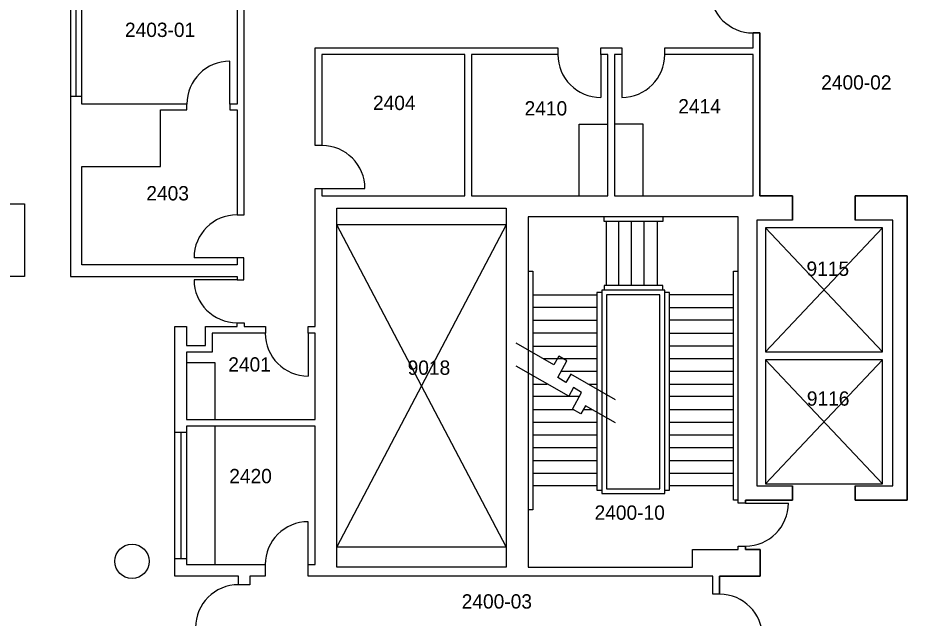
# Model space of a CAD drawing. Extents: x 2146168 to 2147252, y 2145478 to 2146523.
# Drawn here: x 2146631.28 to 2146649.91, y 2145994.21 to 2146006.79 of the extents above; entities that cross this region are included whole.
import ezdxf

# ---------------------------------------------------------------- set-up
doc = ezdxf.new("R2010")
doc.units = 0
for name, color, linetype in [('Level 1', 7, 'Continuous'), ('Level 13', 7, 'Continuous'), ('Level 14', 7, 'Continuous'), ('Level 17', 7, 'Continuous'), ('Level 3', 7, 'Continuous'), ('Level 33', 7, 'Continuous'), ('Level 49', 7, 'Continuous')]:
    doc.layers.add(name, color=color, linetype=linetype)

msp = doc.modelspace()

# ---------------------------------------------------------------- linework, layer by layer
at = {"layer": 'Level 1'}
for p, q in [((2146632.379, 2146011.42), (2146632.379, 2146001.37)), ((2146632.619, 2146004.98), (2146632.619, 2146007.7)), ((2146635.869, 2146007.7), (2146635.869, 2146004.98)), ((2146636.019, 2146002.66), (2146636.019, 2146007.7)), ((2146632.499, 2146005.14), (2146632.499, 2146007.54)), ((2146646.679, 2146006.16), (2146646.679, 2146006.47)), ((2146646.679, 2146006.47), (2146646.819, 2146006.47)), ((2146646.819, 2146006.47), (2146646.819, 2146003.06)), ((2146637.509, 2146004.11), (2146637.509, 2146006.16)), ((2146637.509, 2146006.16), (2146642.589, 2146006.16)), ((2146642.589, 2146006.16), (2146642.589, 2146006.02)), ((2146643.489, 2146006.02), (2146643.489, 2146006.16)), ((2146643.489, 2146006.16), (2146643.929, 2146006.16)), ((2146643.929, 2146006.16), (2146643.929, 2146006.02)), ((2146644.829, 2146006.02), (2146644.829, 2146006.16)), ((2146644.829, 2146006.16), (2146646.679, 2146006.16)), ((2146640.639, 2146006.02), (2146637.649, 2146006.02)), ((2146637.649, 2146006.02), (2146637.649, 2146004.11)), ((2146640.639, 2146003.06), (2146640.639, 2146006.02)), ((2146642.589, 2146006.02), (2146640.779, 2146006.02)), ((2146640.779, 2146006.02), (2146640.779, 2146003.06)), ((2146643.639, 2146006.02), (2146643.489, 2146006.02)), ((2146643.639, 2146003.06), (2146643.639, 2146006.02)), ((2146643.929, 2146006.02), (2146643.779, 2146006.02)), ((2146643.779, 2146006.02), (2146643.779, 2146003.06)), ((2146646.679, 2146006.02), (2146644.829, 2146006.02)), ((2146646.679, 2146003.06), (2146646.679, 2146006.02)), ((2146632.619, 2146005.14), (2146632.379, 2146005.14)), ((2146634.819, 2146004.98), (2146632.619, 2146004.98)), ((2146634.819, 2146004.86), (2146634.819, 2146004.98)), ((2146635.869, 2146004.98), (2146635.719, 2146004.98)), ((2146635.719, 2146004.98), (2146635.719, 2146004.86)), ((2146634.269, 2146003.67), (2146634.269, 2146004.86)), ((2146634.269, 2146004.86), (2146634.819, 2146004.86)), ((2146635.719, 2146004.86), (2146635.869, 2146004.86)), ((2146635.869, 2146004.86), (2146635.869, 2146002.66)), ((2146637.649, 2146004.11), (2146637.509, 2146004.11)), ((2146632.619, 2146001.61), (2146632.619, 2146003.67)), ((2146632.619, 2146003.67), (2146634.269, 2146003.67)), ((2146637.509, 2146000.32), (2146637.509, 2146003.21)), ((2146637.509, 2146003.21), (2146637.649, 2146003.21)), ((2146637.649, 2146003.21), (2146637.649, 2146003.06)), ((2146637.649, 2146003.06), (2146640.639, 2146003.06)), ((2146640.779, 2146003.06), (2146643.639, 2146003.06)), ((2146643.779, 2146003.06), (2146646.679, 2146003.06)), ((2146646.819, 2146003.06), (2146647.509, 2146003.06)), ((2146647.509, 2146003.06), (2146647.509, 2146002.55)), ((2146648.819, 2146002.55), (2146648.819, 2146003.06)), ((2146648.819, 2146003.06), (2146649.909, 2146003.06)), ((2146649.909, 2146003.06), (2146649.909, 2145996.68)), ((2146637.959, 2146002.8), (2146641.509, 2146002.8)), ((2146637.959, 2145995.28), (2146637.959, 2146002.8)), ((2146641.509, 2146002.8), (2146641.509, 2145995.28)), ((2146635.869, 2146002.66), (2146636.019, 2146002.66)), ((2146646.369, 2146002.62), (2146641.969, 2146002.62)), ((2146641.969, 2146002.62), (2146641.969, 2145995.28)), ((2146646.369, 2145996.62), (2146646.369, 2146002.62)), ((2146647.509, 2146002.55), (2146646.759, 2146002.55)), ((2146646.759, 2146002.55), (2146646.759, 2145996.98)), ((2146649.609, 2146002.55), (2146648.819, 2146002.55)), ((2146649.609, 2145996.98), (2146649.609, 2146002.55)), ((2146641.509, 2146002.45), (2146637.959, 2146002.45)), ((2146649.389, 2146002.39), (2146646.939, 2146002.39)), ((2146646.939, 2146002.39), (2146646.939, 2145999.79)), ((2146649.389, 2145999.79), (2146649.389, 2146002.39)), ((2146635.869, 2146001.61), (2146632.619, 2146001.61)), ((2146636.009, 2146001.76), (2146635.869, 2146001.76)), ((2146635.869, 2146001.76), (2146635.869, 2146001.61)), ((2146636.009, 2146001.3), (2146636.009, 2146001.76)), ((2146632.379, 2146001.37), (2146635.869, 2146001.37)), ((2146635.869, 2146001.37), (2146635.869, 2146001.3)), ((2146635.869, 2146001.3), (2146636.009, 2146001.3)), ((2146634.569, 2145995.09), (2146634.569, 2146000.32)), ((2146634.569, 2146000.32), (2146634.809, 2146000.32)), ((2146634.809, 2146000.32), (2146634.809, 2145999.92)), ((2146635.209, 2145999.92), (2146635.209, 2146000.32)), ((2146635.209, 2146000.32), (2146635.869, 2146000.32)), ((2146635.869, 2146000.32), (2146635.869, 2146000.4)), ((2146635.869, 2146000.4), (2146636.019, 2146000.4)), ((2146636.019, 2146000.4), (2146636.019, 2146000.32)), ((2146636.019, 2146000.32), (2146636.469, 2146000.32)), ((2146636.469, 2146000.32), (2146636.469, 2146000.18)), ((2146637.359, 2146000.18), (2146637.359, 2146000.32)), ((2146637.359, 2146000.32), (2146637.509, 2146000.32)), ((2146636.469, 2146000.18), (2146635.349, 2146000.18)), ((2146635.349, 2146000.18), (2146635.349, 2145999.78)), ((2146637.509, 2146000.18), (2146637.359, 2146000.18)), ((2146637.509, 2145998.37), (2146637.509, 2146000.18)), ((2146634.809, 2145999.92), (2146635.209, 2145999.92)), ((2146635.349, 2145999.78), (2146634.809, 2145999.78)), ((2146634.809, 2145999.78), (2146634.809, 2145998.37)), ((2146646.939, 2145999.79), (2146649.389, 2145999.79)), ((2146649.389, 2145999.62), (2146646.939, 2145999.62)), ((2146646.939, 2145999.62), (2146646.939, 2145997.02)), ((2146649.389, 2145997.02), (2146649.389, 2145999.62)), ((2146634.809, 2145998.37), (2146637.509, 2145998.37)), ((2146634.809, 2145998.1), (2146634.569, 2145998.1)), ((2146634.689, 2145998.1), (2146634.689, 2145995.46)), ((2146637.509, 2145998.23), (2146634.809, 2145998.23)), ((2146634.809, 2145998.23), (2146634.809, 2145995.33)), ((2146637.509, 2145995.33), (2146637.509, 2145998.23)), ((2146646.759, 2145996.98), (2146647.509, 2145996.98)), ((2146646.939, 2145997.02), (2146649.389, 2145997.02)), ((2146647.509, 2145996.98), (2146647.509, 2145996.68)), ((2146648.819, 2145996.68), (2146648.819, 2145996.98)), ((2146648.819, 2145996.98), (2146649.609, 2145996.98)), ((2146646.519, 2145996.62), (2146646.369, 2145996.62)), ((2146647.509, 2145996.68), (2146646.519, 2145996.68)), ((2146646.519, 2145996.68), (2146646.519, 2145996.62)), ((2146649.909, 2145996.68), (2146648.819, 2145996.68)), ((2146637.959, 2145995.7), (2146641.509, 2145995.7)), ((2146645.409, 2145995.28), (2146645.409, 2145995.65)), ((2146645.409, 2145995.65), (2146646.369, 2145995.65)), ((2146646.369, 2145995.65), (2146646.369, 2145995.72)), ((2146646.369, 2145995.72), (2146646.519, 2145995.72)), ((2146646.519, 2145995.72), (2146646.519, 2145995.65)), ((2146646.519, 2145995.65), (2146646.829, 2145995.65)), ((2146646.829, 2145995.65), (2146646.829, 2145995.09)), ((2146634.569, 2145995.46), (2146634.809, 2145995.46)), ((2146634.809, 2145995.33), (2146636.459, 2145995.33)), ((2146636.459, 2145995.33), (2146636.459, 2145995.09)), ((2146637.359, 2145995.09), (2146637.359, 2145995.33)), ((2146637.359, 2145995.33), (2146637.509, 2145995.33)), ((2146641.509, 2145995.28), (2146637.959, 2145995.28)), ((2146641.969, 2145995.28), (2146645.409, 2145995.28)), ((2146635.899, 2145995.09), (2146634.569, 2145995.09)), ((2146635.899, 2145994.91), (2146635.899, 2145995.09)), ((2146636.459, 2145995.09), (2146636.139, 2145995.09)), ((2146636.139, 2145995.09), (2146636.139, 2145994.91)), ((2146645.839, 2145995.09), (2146637.359, 2145995.09)), ((2146645.839, 2145994.71), (2146645.839, 2145995.09)), ((2146646.829, 2145995.09), (2146645.979, 2145995.09)), ((2146645.979, 2145995.09), (2146645.979, 2145994.71)), ((2146636.139, 2145994.91), (2146635.899, 2145994.91)), ((2146645.979, 2145994.71), (2146645.839, 2145994.71))]:
    msp.add_line(p, q, dxfattribs=at)
for points in [[(2146647.509, 2146002.55), (2146647.509, 2146003.06), (2146646.819, 2146003.06), (2146646.819, 2146006.47), (2146646.679, 2146006.47)], [(2146648.819, 2145996.98), (2146648.819, 2145996.68), (2146649.909, 2145996.68), (2146649.909, 2146003.06), (2146648.819, 2146003.06), (2146648.819, 2146002.55)], [(2146643.509, 2145996.82), (2146644.829, 2145996.82), (2146644.829, 2146001.08), (2146643.509, 2146001.08), (2146643.509, 2145996.82)], [(2146643.609, 2145996.92), (2146644.729, 2145996.92), (2146644.729, 2146000.98), (2146643.609, 2146000.98), (2146643.609, 2145996.92)], [(2146646.519, 2145996.62), (2146646.519, 2145996.68), (2146647.509, 2145996.68), (2146647.509, 2145996.98)], [(2146645.979, 2145994.71), (2146645.979, 2145995.09), (2146646.829, 2145995.09), (2146646.829, 2145995.65), (2146646.519, 2145995.65), (2146646.519, 2145995.72)]]:
    msp.add_lwpolyline(points, dxfattribs=at)
at = {"layer": 'Level 13'}
for p, q in [((2146643.599, 2146002.52), (2146643.599, 2146001.18)), ((2146643.869, 2146001.18), (2146643.869, 2146002.52)), ((2146644.129, 2146002.52), (2146644.129, 2146001.18)), ((2146644.399, 2146001.18), (2146644.399, 2146002.52)), ((2146644.669, 2146002.52), (2146644.669, 2146001.18)), ((2146642.069, 2146000.98), (2146643.409, 2146000.98)), ((2146646.269, 2146000.98), (2146644.929, 2146000.98)), ((2146643.409, 2146000.72), (2146642.069, 2146000.72)), ((2146644.929, 2146000.72), (2146646.269, 2146000.72)), ((2146642.069, 2146000.45), (2146643.409, 2146000.45)), ((2146646.269, 2146000.45), (2146644.929, 2146000.45)), ((2146643.409, 2146000.18), (2146642.069, 2146000.18)), ((2146644.929, 2146000.18), (2146646.269, 2146000.18)), ((2146642.069, 2145999.91), (2146643.409, 2145999.91)), ((2146646.269, 2145999.91), (2146644.929, 2145999.91)), ((2146642.289, 2145999.65), (2146643.409, 2145999.65)), ((2146644.929, 2145999.65), (2146646.269, 2145999.65)), ((2146643.409, 2145999.38), (2146642.659, 2145999.38)), ((2146646.269, 2145999.38), (2146644.929, 2145999.38)), ((2146642.069, 2145999.11), (2146642.369, 2145999.11)), ((2146643.239, 2145999.11), (2146643.409, 2145999.11)), ((2146644.929, 2145999.11), (2146646.269, 2145999.11)), ((2146643.039, 2145998.85), (2146642.069, 2145998.85)), ((2146646.269, 2145998.85), (2146644.929, 2145998.85)), ((2146642.069, 2145998.58), (2146642.929, 2145998.58)), ((2146643.119, 2145998.58), (2146643.299, 2145998.58)), ((2146644.929, 2145998.58), (2146646.269, 2145998.58)), ((2146643.409, 2145998.31), (2146642.069, 2145998.31)), ((2146646.269, 2145998.31), (2146644.929, 2145998.31)), ((2146642.069, 2145998.05), (2146643.409, 2145998.05)), ((2146644.929, 2145998.05), (2146646.269, 2145998.05)), ((2146643.409, 2145997.78), (2146642.069, 2145997.78)), ((2146646.269, 2145997.78), (2146644.929, 2145997.78)), ((2146642.069, 2145997.51), (2146643.409, 2145997.51)), ((2146644.929, 2145997.51), (2146646.269, 2145997.51)), ((2146643.409, 2145997.24), (2146642.069, 2145997.24)), ((2146646.269, 2145997.24), (2146644.929, 2145997.24)), ((2146643.409, 2145996.98), (2146642.069, 2145996.98)), ((2146646.269, 2145996.98), (2146644.929, 2145996.98))]:
    msp.add_line(p, q, dxfattribs=at)
for points in [[(2146644.789, 2146002.62), (2146644.789, 2146002.52), (2146643.559, 2146002.52), (2146643.559, 2146002.62)], [(2146641.969, 2146001.48), (2146642.069, 2146001.48), (2146642.069, 2145996.48), (2146641.969, 2145996.48)], [(2146646.369, 2145996.68), (2146646.269, 2145996.68), (2146646.269, 2146001.48), (2146646.369, 2146001.48)], [(2146644.789, 2146001.08), (2146644.789, 2146001.18), (2146643.559, 2146001.18), (2146643.559, 2146001.08)], [(2146643.509, 2146001.03), (2146643.409, 2146001.03), (2146643.409, 2145996.89), (2146643.509, 2145996.89)], [(2146644.829, 2145996.89), (2146644.929, 2145996.89), (2146644.929, 2146001.03), (2146644.829, 2146001.03)], [(2146643.799, 2145998.78), (2146642.859, 2145999.32), (2146642.759, 2145999.15), (2146642.589, 2145999.25), (2146642.779, 2145999.6), (2146642.609, 2145999.7), (2146642.509, 2145999.52), (2146641.719, 2145999.97)], [(2146643.799, 2145998.3), (2146643.169, 2145998.66), (2146643.069, 2145998.49), (2146642.899, 2145998.59), (2146643.089, 2145998.94), (2146642.919, 2145999.04), (2146642.819, 2145998.86), (2146641.719, 2145999.49)]]:
    msp.add_lwpolyline(points, dxfattribs=at)
at = {"layer": 'Level 14'}
for p, q in [((2146641.509, 2146002.45), (2146637.959, 2145995.7)), ((2146641.509, 2145995.7), (2146637.959, 2146002.45)), ((2146646.939, 2146002.39), (2146649.389, 2145999.79)), ((2146646.939, 2145999.79), (2146649.389, 2146002.39)), ((2146646.939, 2145999.62), (2146649.389, 2145997.02)), ((2146646.939, 2145997.02), (2146649.389, 2145999.62))]:
    msp.add_line(p, q, dxfattribs=at)
at = {"layer": 'Level 17'}
for p, q in [((2146643.039, 2146003.06), (2146643.039, 2146004.56)), ((2146643.039, 2146004.56), (2146643.639, 2146004.56)), ((2146644.379, 2146004.56), (2146643.779, 2146004.56)), ((2146644.379, 2146003.06), (2146644.379, 2146004.56)), ((2146629.649, 2146002.89), (2146631.419, 2146002.89)), ((2146631.419, 2146002.89), (2146631.419, 2146001.37)), ((2146631.419, 2146001.37), (2146629.649, 2146001.37)), ((2146635.409, 2145995.33), (2146635.409, 2145998.23))]:
    msp.add_line(p, q, dxfattribs=at)
msp.add_lwpolyline([(2146635.409, 2145998.37), (2146635.409, 2145999.56), (2146634.809, 2145999.56)], dxfattribs=at)
at = {"layer": 'Level 3'}
for p, q in [((2146643.489, 2146006.02), (2146643.489, 2146005.12)), ((2146643.929, 2146006.02), (2146643.929, 2146005.12)), ((2146635.719, 2146004.98), (2146635.719, 2146005.88)), ((2146637.649, 2146003.21), (2146638.549, 2146003.21)), ((2146635.869, 2146001.76), (2146634.969, 2146001.76)), ((2146635.869, 2146001.3), (2146634.969, 2146001.3)), ((2146637.359, 2146000.18), (2146637.359, 2145999.28)), ((2146646.519, 2145996.62), (2146647.419, 2145996.62)), ((2146646.519, 2145996.62), (2146647.419, 2145996.62)), ((2146637.359, 2145995.33), (2146637.359, 2145996.23))]:
    msp.add_line(p, q, dxfattribs=at)
msp.add_circle((2146633.669, 2145995.4), 0.36, dxfattribs=at)
at = {"layer": 'Level 33'}
for centre, start, end in [((2146646.679, 2146007.37), 180, 270), ((2146646.679, 2146007.37), 180, 270), ((2146643.489, 2146006.02), 180, 270), ((2146643.929, 2146006.02), 270, 360), ((2146635.719, 2146004.98), 90, 180), ((2146637.649, 2146003.21), 360, 90), ((2146635.869, 2146001.76), 90, 180), ((2146635.869, 2146001.3), 180, 270), ((2146637.359, 2146000.18), 180, 270), ((2146646.519, 2145996.62), 270, 0), ((2146646.519, 2145996.62), 270, 0), ((2146637.359, 2145995.33), 90, 180), ((2146635.899, 2145994.01), 90, 180), ((2146645.979, 2145993.81), 360, 90), ((2146645.979, 2145993.81), 360, 90)]:
    msp.add_arc(centre, 0.9, start, end, dxfattribs=at)

# ---------------------------------------------------------------- texts
at = {"layer": 'Level 49'}
for s, p in [('2403-01', (2146633.521, 2146006.386)), ('2400-02', (2146648.107, 2146005.283)), ('2404', (2146638.717, 2146004.855)), ('2410', (2146641.893, 2146004.741)), ('2414', (2146645.112, 2146004.784)), ('2403', (2146633.969, 2146002.962)), ('9115', (2146647.799, 2146001.381)), ('2401', (2146635.686, 2145999.375)), ('9018', (2146639.443, 2145999.308)), ('9116', (2146647.806, 2145998.661)), ('2420', (2146635.706, 2145997.036)), ('2400-10', (2146643.359, 2145996.271)), ('2400-03', (2146640.576, 2145994.41))]:
    msp.add_text(s, height=0.3, rotation=0, dxfattribs=at).set_placement(p)

doc.saveas('drawing.dxf')
